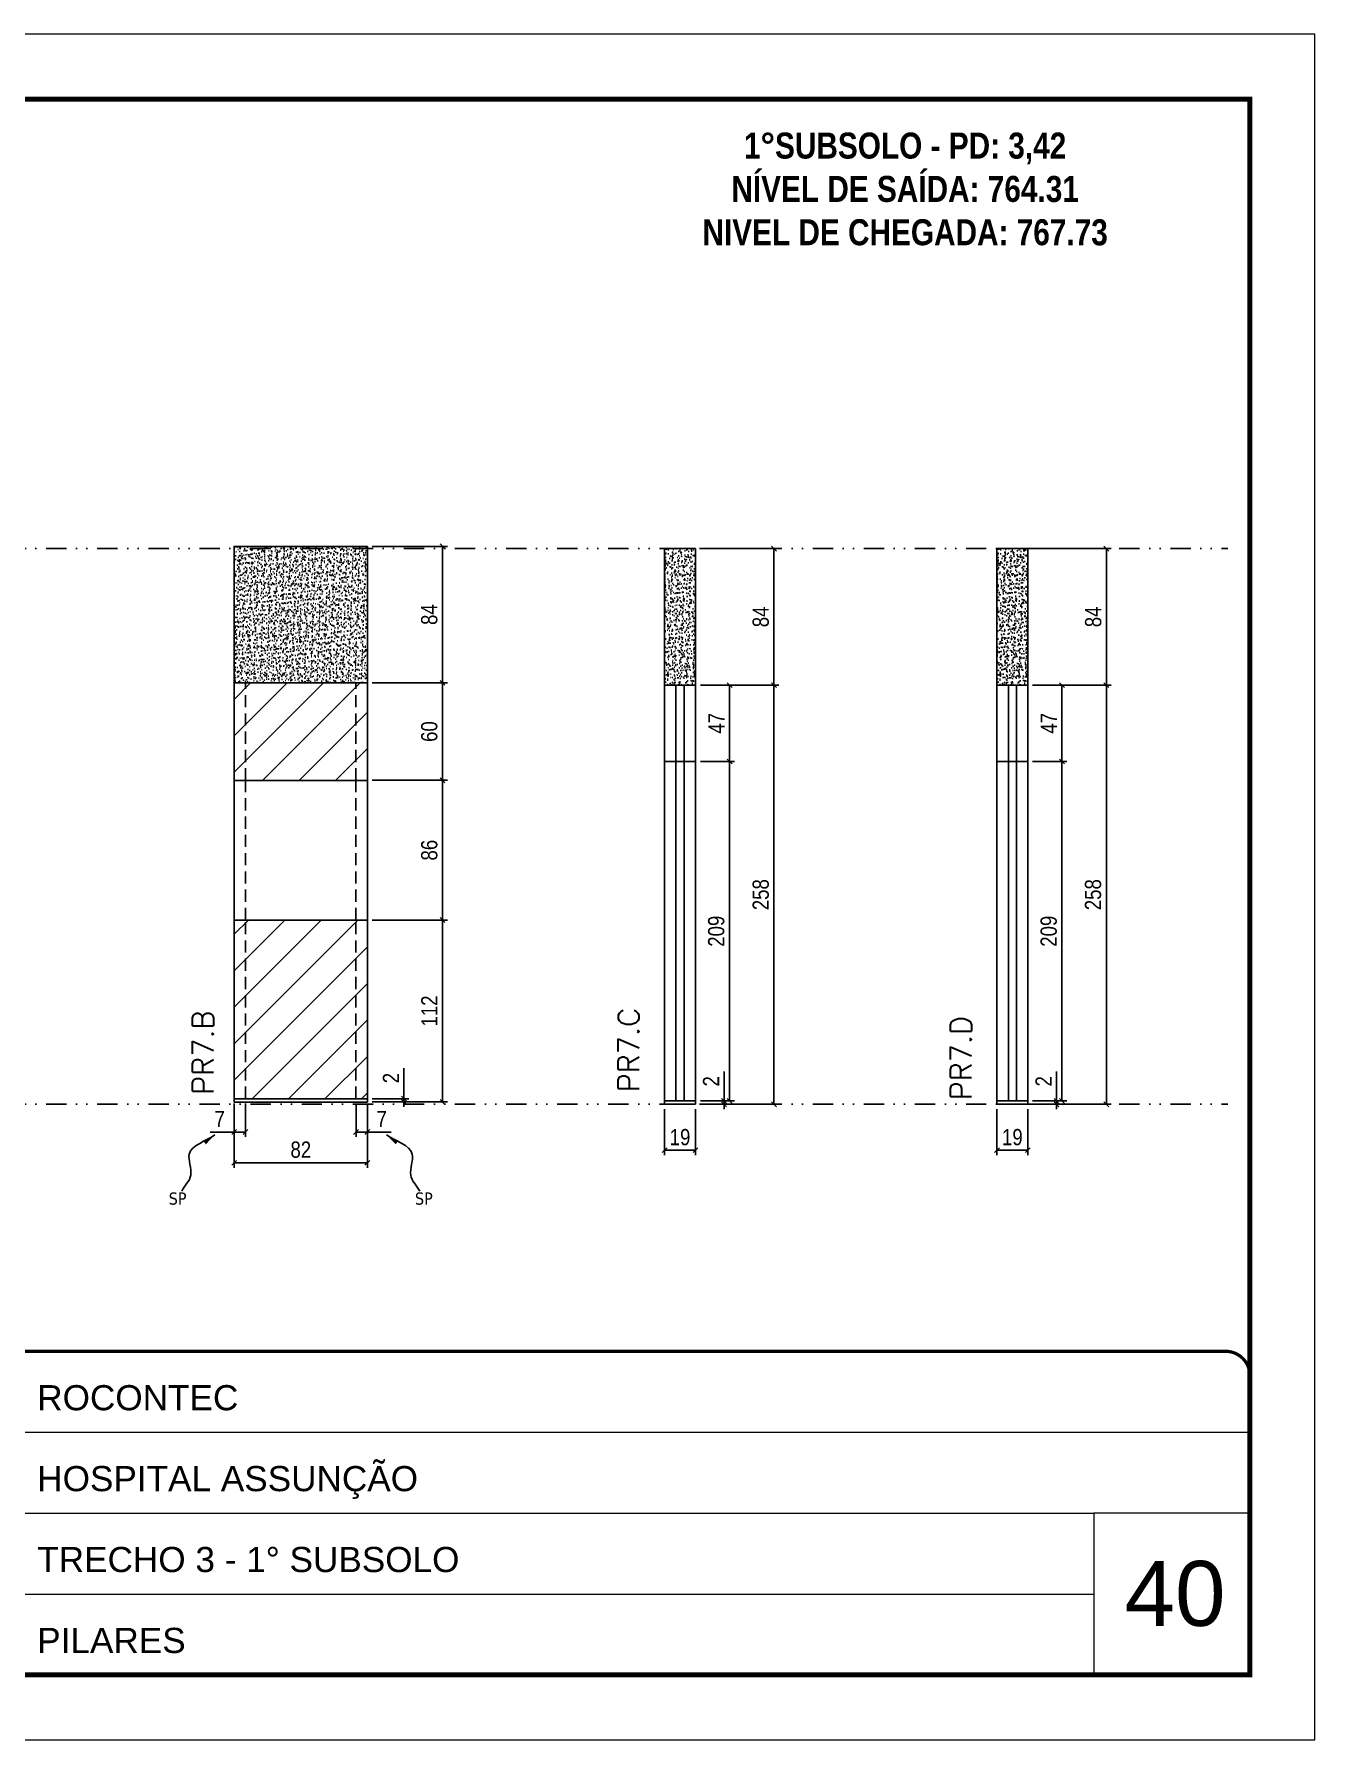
# Model space of a CAD drawing. Extents: x 2102 to 8383, y -13264 to 2718.
# Drawn here: x 7554 to 8342, y -8670 to -7620 of the extents above; entities that cross this region are included whole.
import ezdxf

# ---------------------------------------------------------------- set-up
doc = ezdxf.new("R2010")
doc.units = 0
for name, pattern in [('CONTINUO', [0]), ('DASHED', [0.75, 0.5, -0.25]), ('DIVIDE2', [0.625, 0.25, -0.125, 0, -0.125, 0, -0.125]), ('HIDDEN', [0.375, 0.25, -0.125])]:
    doc.linetypes.add(name, pattern=pattern)
for name, color, linetype, lineweight in [('CARIMBO', 255, 'Continuous', 9), ('Folhas', 255, 'Continuous', 9), ('Hachura', 251, 'Continuous', 9), ('SARRAFO DE PRESSAO', 251, 'DASHED', 9), ('Texto Seção', 7, 'Continuous', 15)]:
    doc.layers.add(name, color=color, linetype=linetype, lineweight=lineweight)
for name, color, linetype in [('COTA', 241, 'Continuous'), ('NOMENCLATURA', 7, 'Continuous'), ('Nível', 160, 'Continuous'), ('Painéis', 200, 'Continuous'), ('SARR_2.2x7', 40, 'Continuous'), ('Sarrafo de Pressão', 42, 'HIDDEN'), ('texto', 7, 'Continuous')]:
    doc.layers.add(name, color=color, linetype=linetype)
doc.styles.add('ARIAL', font='arial.ttf')
doc.styles.add('COTA TECNICA', font='techl___.ttf', dxfattribs={"height": 10})
doc.styles.add('COTA TECNICA-50', font='techl___.ttf', dxfattribs={"height": 10})
doc.styles.add('REGUA-120', font='ROMANS.shx', dxfattribs={"height": 15})
doc.styles.add('ROMANC', font='techb___.ttf', dxfattribs={"height": 2.5})
doc.styles.get("Standard").update_dxf_attribs({"font": 'arial.ttf'})
doc.dimstyles.new('COTA PAINEL-50', dxfattribs={"dimtxt": 10, "dimasz": 3, "dimexe": 3, "dimexo": 3, "dimgap": 3, "dimtad": 1, "dimdec": 1, "dimzin": 12, "dimdsep": 46, "dimtxsty": 'COTA TECNICA-50', "dimblk1": 'OBLIQUE', "dimblk2": 'OBLIQUE', "dimsah": 1, "dimcen": 0.9, "dimclrd": 4, "dimclre": 4, "dimclrt": 240, "dimadec": 1, "dimazin": 3, "dimtfac": 1, "dimtdec": 1, "dimtmove": 0, "dimatfit": 3, "dimfxl": 1, "dimtolj": 1, "dimtzin": 12, "dimarcsym": 0})
doc.dimstyles.new('PAINEL', dxfattribs={"dimtxt": 10, "dimasz": 3, "dimexe": 3, "dimexo": 3, "dimgap": 3, "dimtad": 1, "dimdec": 1, "dimzin": 12, "dimdsep": 46, "dimtxsty": 'COTA TECNICA', "dimblk1": 'OBLIQUE', "dimblk2": 'OBLIQUE', "dimsah": 1, "dimcen": 0.9, "dimclrd": 4, "dimclre": 4, "dimclrt": 240, "dimadec": 1, "dimazin": 3, "dimtfac": 1, "dimtdec": 1, "dimtmove": 0, "dimatfit": 3, "dimfxl": 1, "dimtolj": 1, "dimtzin": 12, "dimarcsym": 0})
doc.dimstyles.get("Standard").update_dxf_attribs({"dimtxt": 0.18, "dimasz": 0.18, "dimexe": 0.18, "dimexo": 0.0625, "dimgap": 0.09, "dimtad": 0, "dimtih": 1, "dimtoh": 1, "dimdec": 4, "dimzin": 0, "dimdsep": 46, "dimtxsty": 'Standard', "dimcen": 0.09, "dimadec": 0, "dimazin": 0, "dimtfac": 1, "dimtdec": 4, "dimtofl": 0, "dimtmove": 0, "dimatfit": 3, "dimfxl": 1, "dimtolj": 1, "dimtzin": 0, "dimarcsym": 0})

# ---------------------------------------------------------------- blocks, each defined once
blk = doc.blocks.new('9999999999')
at = {"color": 30, "linetype": 'CONTINUO'}
for p, q in [((98564.6, 34379.6), (99584, 34379.6)), ((98564.6, 34329.8), (99488, 34329.8)), ((99584, 34329.8), (99488, 34329.8)), ((99488, 34329.8), (99488, 34230.2)), ((98564.6, 34280), (99488, 34280))]:
    blk.add_line(p, q, dxfattribs=at)
at = {"color": 30, "linetype": 'CONTINUO', "const_width": 2}
blk.add_lwpolyline([(99584, 34230.2), (99584, 34414.4, 0.414214), (99569, 34429.4), (98229, 34429.4, 0.414214), (98214, 34414.4), (98214, 34245.2, 0.414214), (98229, 34230.2), (99584, 34230.2)], format="xyb", dxfattribs=at)
at = {"layer": 'Folhas'}
blk.add_lwpolyline([(98139, 34190.2), (99624, 34190.2), (99624, 35240.2), (98139, 35240.2)], close=True, dxfattribs=at)
at = {"layer": 'Folhas', "color": 30, "const_width": 3}
blk.add_lwpolyline([(98214, 34230.2), (99584, 34230.2), (99584, 35200.2), (98214, 35200.2)], close=True, dxfattribs=at)
at = {"color": 7, "linetype": 'Continuous', "ltscale": 5, "style": 'ARIAL'}
for s, height, p in [('ROCONTEC', 15.48, (98837.7, 34393.1)), ('HOSPITAL ASSUNÇÃO', 15.483, (98837.7, 34343.3)), ('TRECHO 3 - 1° SUBSOLO', 15.483, (98837.7, 34293.5)), ('PILARES', 15.48, (98837.7, 34243.7))]:
    blk.add_text(s, height=height, dxfattribs=at).set_placement(p)
blk = doc.blocks.new('_Oblique')
at = {"color": 0, "linetype": 'ByBlock', "lineweight": -2}
blk.add_line((-0.5, -0.5), (0.5, 0.5), dxfattribs=at)
blk = doc.blocks.new('*D1397')
at = {"layer": 'COTA', "color": 4, "linetype": 'ByBlock', "lineweight": -2, "transparency": 16777216}
for p, q in [((7964.1, -8020.3), (7985.1, -8020.3)), ((7982.1, -8067.3), (7982.1, -8020.3)), ((7964.1, -8067.3), (7985.1, -8067.3))]:
    blk.add_line(p, q, dxfattribs=at)
at = {"layer": 'Defpoints', "color": 0, "linetype": 'ByBlock', "transparency": 16777216}
for p in [(7961.1, -8020.3), (7982.1, -8020.3), (7961.1, -8067.3)]:
    blk.add_point(p, dxfattribs=at)
at = {"layer": 'COTA', "color": 4, "linetype": 'ByBlock', "lineweight": -2, "transparency": 16777216, "xscale": 3, "yscale": 3, "zscale": 3}
for p, rotation in [((7982.1, -8020.3), 90), ((7982.1, -8067.3), 270)]:
    blk.add_blockref('_Oblique', p, dxfattribs=dict(at, rotation=rotation))
at = {"layer": 'COTA', "color": 240, "linetype": 'ByBlock', "transparency": 16777216, "insert": (7974, -8043.8), "char_height": 10, "attachment_point": 5, "rotation": 90, "style": 'COTA TECNICA'}
blk.add_mtext('\\A1;47', dxfattribs=at)
blk = doc.blocks.new('*D1398')
at = {"layer": 'COTA', "color": 4, "linetype": 'ByBlock', "lineweight": -2, "transparency": 16777216}
for p, q in [((7964.1, -7936.3), (8012.4, -7936.3)), ((8009.4, -8020.3), (8009.4, -7936.3)), ((7964.1, -8020.3), (8012.4, -8020.3))]:
    blk.add_line(p, q, dxfattribs=at)
at = {"layer": 'Defpoints', "color": 0, "linetype": 'ByBlock', "transparency": 16777216}
for p in [(7961.1, -7936.3), (8009.4, -7936.3), (7961.1, -8020.3)]:
    blk.add_point(p, dxfattribs=at)
at = {"layer": 'COTA', "color": 4, "linetype": 'ByBlock', "lineweight": -2, "transparency": 16777216, "xscale": 3, "yscale": 3, "zscale": 3}
for p, rotation in [((8009.4, -7936.3), 90), ((8009.4, -8020.3), 270)]:
    blk.add_blockref('_Oblique', p, dxfattribs=dict(at, rotation=rotation))
at = {"layer": 'COTA', "color": 240, "linetype": 'ByBlock', "transparency": 16777216, "insert": (8001.3, -7978.3), "char_height": 10, "attachment_point": 5, "rotation": 90, "style": 'COTA TECNICA'}
blk.add_mtext('\\A1;84', dxfattribs=at)
blk = doc.blocks.new('*D1399')
at = {"layer": 'COTA', "color": 4, "linetype": 'ByBlock', "lineweight": -2, "transparency": 16777216}
for p, q in [((7964.1, -8020.3), (8012.4, -8020.3)), ((8009.4, -8278.3), (8009.4, -8020.3)), ((7964.1, -8278.3), (8012.4, -8278.3))]:
    blk.add_line(p, q, dxfattribs=at)
at = {"layer": 'Defpoints', "color": 0, "linetype": 'ByBlock', "transparency": 16777216}
for p in [(7961.1, -8020.3), (8009.4, -8020.3), (7961.1, -8278.3)]:
    blk.add_point(p, dxfattribs=at)
at = {"layer": 'COTA', "color": 4, "linetype": 'ByBlock', "lineweight": -2, "transparency": 16777216, "xscale": 3, "yscale": 3, "zscale": 3}
for p, rotation in [((8009.4, -8020.3), 90), ((8009.4, -8278.3), 270)]:
    blk.add_blockref('_Oblique', p, dxfattribs=dict(at, rotation=rotation))
at = {"layer": 'COTA', "color": 240, "linetype": 'ByBlock', "transparency": 16777216, "insert": (8001.3, -8149.3), "char_height": 10, "attachment_point": 5, "rotation": 90, "style": 'COTA TECNICA'}
blk.add_mtext('\\A1;258', dxfattribs=at)
blk = doc.blocks.new('*D1400')
at = {"layer": 'COTA', "color": 4, "linetype": 'ByBlock', "lineweight": -2, "transparency": 16777216}
for p, q in [((7942.1, -8281.3), (7942.1, -8309.6)), ((7961.1, -8281.3), (7961.1, -8309.6)), ((7961.1, -8306.6), (7942.1, -8306.6))]:
    blk.add_line(p, q, dxfattribs=at)
at = {"layer": 'Defpoints', "color": 0, "linetype": 'ByBlock', "transparency": 16777216}
for p in [(7942.1, -8278.3), (7961.1, -8278.3), (7942.1, -8306.6)]:
    blk.add_point(p, dxfattribs=at)
at = {"layer": 'COTA', "color": 4, "linetype": 'ByBlock', "lineweight": -2, "transparency": 16777216, "xscale": 3, "yscale": 3, "zscale": 3, "rotation": 180}
blk.add_blockref('_Oblique', (7942.1, -8306.6), dxfattribs=at)
at = {"layer": 'COTA', "color": 4, "linetype": 'ByBlock', "lineweight": -2, "transparency": 16777216, "xscale": 3, "yscale": 3, "zscale": 3}
blk.add_blockref('_Oblique', (7961.1, -8306.6), dxfattribs=at)
at = {"layer": 'COTA', "color": 240, "linetype": 'ByBlock', "transparency": 16777216, "insert": (7951.6, -8298.6), "char_height": 10, "attachment_point": 5, "style": 'COTA TECNICA'}
blk.add_mtext('\\A1;19', dxfattribs=at)
blk = doc.blocks.new('*D734')
at = {"layer": 'COTA', "color": 4, "lineweight": -2, "transparency": 16777216}
for p, q in [((7677.2, -8277.9), (7677.2, -8317.4)), ((7759.2, -8277.9), (7759.2, -8317.4)), ((7677.2, -8314.4), (7759.2, -8314.4))]:
    blk.add_line(p, q, dxfattribs=at)
at = {"layer": 'Defpoints', "color": 0, "transparency": 16777216}
for p in [(7677.2, -8274.9), (7759.2, -8274.9), (7759.2, -8314.4)]:
    blk.add_point(p, dxfattribs=at)
at = {"layer": 'COTA', "color": 4, "lineweight": -2, "transparency": 16777216, "xscale": 3, "yscale": 3, "zscale": 3, "rotation": 180}
blk.add_blockref('_Oblique', (7677.2, -8314.4), dxfattribs=at)
at = {"layer": 'COTA', "color": 4, "lineweight": -2, "transparency": 16777216, "xscale": 3, "yscale": 3, "zscale": 3}
blk.add_blockref('_Oblique', (7759.2, -8314.4), dxfattribs=at)
at = {"layer": 'COTA', "color": 240, "transparency": 16777216, "insert": (7718.2, -8306.3), "char_height": 10, "attachment_point": 5, "style": 'COTA TECNICA'}
blk.add_mtext('\\A1;82', dxfattribs=at)
blk = doc.blocks.new('*D735')
at = {"layer": 'COTA', "color": 4, "lineweight": -2, "transparency": 16777216}
for p, q in [((7677.2, -8279.9), (7677.2, -8298.4)), ((7684.2, -8277.9), (7684.2, -8298.4)), ((7677.2, -8295.4), (7662.4, -8295.4)), ((7684.2, -8295.4), (7677.2, -8295.4))]:
    blk.add_line(p, q, dxfattribs=at)
at = {"layer": 'Defpoints', "color": 0, "transparency": 16777216}
for p in [(7677.2, -8276.9), (7684.2, -8274.9), (7677.2, -8295.4)]:
    blk.add_point(p, dxfattribs=at)
at = {"layer": 'COTA', "color": 4, "lineweight": -2, "transparency": 16777216, "xscale": 3, "yscale": 3, "zscale": 3, "rotation": 180}
blk.add_blockref('_Oblique', (7677.2, -8295.4), dxfattribs=at)
at = {"layer": 'COTA', "color": 4, "lineweight": -2, "transparency": 16777216, "xscale": 3, "yscale": 3, "zscale": 3}
blk.add_blockref('_Oblique', (7684.2, -8295.4), dxfattribs=at)
at = {"layer": 'COTA', "color": 240, "transparency": 16777216, "insert": (7668.3, -8287.4), "char_height": 10, "attachment_point": 5, "style": 'COTA TECNICA-50'}
blk.add_mtext('\\A1;7', dxfattribs=at)
blk = doc.blocks.new('*D736')
at = {"layer": 'COTA', "color": 4, "lineweight": -2, "transparency": 16777216}
for p, q in [((7752.2, -8277.9), (7752.2, -8298.4)), ((7759.2, -8279.9), (7759.2, -8298.4)), ((7752.2, -8295.4), (7759.2, -8295.4)), ((7759.2, -8295.4), (7773.9, -8295.4))]:
    blk.add_line(p, q, dxfattribs=at)
at = {"layer": 'Defpoints', "color": 0, "transparency": 16777216}
for p in [(7752.2, -8274.9), (7759.2, -8276.9), (7759.2, -8295.4)]:
    blk.add_point(p, dxfattribs=at)
at = {"layer": 'COTA', "color": 4, "lineweight": -2, "transparency": 16777216, "xscale": 3, "yscale": 3, "zscale": 3, "rotation": 180}
blk.add_blockref('_Oblique', (7752.2, -8295.4), dxfattribs=at)
at = {"layer": 'COTA', "color": 4, "lineweight": -2, "transparency": 16777216, "xscale": 3, "yscale": 3, "zscale": 3}
blk.add_blockref('_Oblique', (7759.2, -8295.4), dxfattribs=at)
at = {"layer": 'COTA', "color": 240, "transparency": 16777216, "insert": (7768, -8287.4), "char_height": 10, "attachment_point": 5, "style": 'COTA TECNICA-50'}
blk.add_mtext('\\A1;7', dxfattribs=at)
blk = doc.blocks.new('*D737')
at = {"layer": 'COTA', "color": 4, "lineweight": -2, "transparency": 16777216}
for p, q in [((7762.2, -8164.9), (7808.4, -8164.9)), ((7805.4, -8276.9), (7805.4, -8164.9)), ((7762.2, -8276.9), (7808.4, -8276.9))]:
    blk.add_line(p, q, dxfattribs=at)
at = {"layer": 'Defpoints', "color": 0, "transparency": 16777216}
for p in [(7759.2, -8164.9), (7805.4, -8164.9), (7759.2, -8276.9)]:
    blk.add_point(p, dxfattribs=at)
at = {"layer": 'COTA', "color": 4, "lineweight": -2, "transparency": 16777216, "xscale": 3, "yscale": 3, "zscale": 3}
for p, rotation in [((7805.4, -8164.9), 90), ((7805.4, -8276.9), 270)]:
    blk.add_blockref('_Oblique', p, dxfattribs=dict(at, rotation=rotation))
at = {"layer": 'COTA', "color": 240, "transparency": 16777216, "insert": (7797.3, -8220.9), "char_height": 10, "attachment_point": 5, "rotation": 90, "style": 'COTA TECNICA-50'}
blk.add_mtext('\\A1;112', dxfattribs=at)
blk = doc.blocks.new('*D738')
at = {"layer": 'COTA', "color": 4, "lineweight": -2, "transparency": 16777216}
for p, q in [((7781.7, -8274.9), (7781.7, -8256.1)), ((7762.2, -8274.9), (7784.7, -8274.9)), ((7762.2, -8276.9), (7784.7, -8276.9)), ((7781.7, -8276.9), (7781.7, -8274.9)), ((7781.7, -8276.9), (7781.7, -8279.9))]:
    blk.add_line(p, q, dxfattribs=at)
at = {"layer": 'Defpoints', "color": 0, "transparency": 16777216}
for p in [(7759.2, -8274.9), (7759.2, -8276.9), (7781.7, -8276.9)]:
    blk.add_point(p, dxfattribs=at)
at = {"layer": 'COTA', "color": 4, "lineweight": -2, "transparency": 16777216, "xscale": 3, "yscale": 3, "zscale": 3}
for p, rotation in [((7781.7, -8274.9), 270), ((7781.7, -8276.9), 90)]:
    blk.add_blockref('_Oblique', p, dxfattribs=dict(at, rotation=rotation))
at = {"layer": 'COTA', "color": 240, "transparency": 16777216, "insert": (7773.7, -8262.2), "char_height": 10, "attachment_point": 5, "rotation": 90, "style": 'COTA TECNICA-50'}
blk.add_mtext('\\A1;2', dxfattribs=at)
blk = doc.blocks.new('*D739')
at = {"layer": 'COTA', "color": 4, "linetype": 'ByBlock', "lineweight": -2, "transparency": 16777216}
for p, q in [((7762.2, -8018.9), (7808.4, -8018.9)), ((7805.4, -8018.9), (7805.4, -8078.9)), ((7762.2, -8078.9), (7808.4, -8078.9))]:
    blk.add_line(p, q, dxfattribs=at)
at = {"layer": 'Defpoints', "color": 0, "linetype": 'ByBlock', "transparency": 16777216}
for p in [(7759.2, -8018.9), (7759.2, -8078.9), (7805.4, -8078.9)]:
    blk.add_point(p, dxfattribs=at)
at = {"layer": 'COTA', "color": 4, "linetype": 'ByBlock', "lineweight": -2, "transparency": 16777216, "xscale": 3, "yscale": 3, "zscale": 3}
for p, rotation in [((7805.4, -8018.9), 90), ((7805.4, -8078.9), 270)]:
    blk.add_blockref('_Oblique', p, dxfattribs=dict(at, rotation=rotation))
at = {"layer": 'COTA', "color": 240, "linetype": 'ByBlock', "transparency": 16777216, "insert": (7797.3, -8048.9), "char_height": 10, "attachment_point": 5, "rotation": 90, "style": 'COTA TECNICA'}
blk.add_mtext('\\A1;60', dxfattribs=at)
blk = doc.blocks.new('*D1379')
at = {"layer": 'COTA', "color": 4, "linetype": 'ByBlock', "lineweight": -2, "transparency": 16777216}
for p, q in [((7762.2, -7934.9), (7808.4, -7934.9)), ((7805.4, -7934.9), (7805.4, -8018.9)), ((7762.2, -8018.9), (7808.4, -8018.9))]:
    blk.add_line(p, q, dxfattribs=at)
at = {"layer": 'Defpoints', "color": 0, "linetype": 'ByBlock', "transparency": 16777216}
for p in [(7759.2, -7934.9), (7759.2, -8018.9), (7805.4, -8018.9)]:
    blk.add_point(p, dxfattribs=at)
at = {"layer": 'COTA', "color": 4, "linetype": 'ByBlock', "lineweight": -2, "transparency": 16777216, "xscale": 3, "yscale": 3, "zscale": 3}
for p, rotation in [((7805.4, -7934.9), 90), ((7805.4, -8018.9), 270)]:
    blk.add_blockref('_Oblique', p, dxfattribs=dict(at, rotation=rotation))
at = {"layer": 'COTA', "color": 240, "linetype": 'ByBlock', "transparency": 16777216, "insert": (7797.3, -7976.9), "char_height": 10, "attachment_point": 5, "rotation": 90, "style": 'COTA TECNICA'}
blk.add_mtext('\\A1;84', dxfattribs=at)
blk = doc.blocks.new('*D1380')
at = {"layer": 'COTA', "color": 4, "linetype": 'ByBlock', "lineweight": -2, "transparency": 16777216}
for p, q in [((7978.7, -8276.3), (7978.7, -8258.2)), ((7964.1, -8276.3), (7981.7, -8276.3)), ((7964.1, -8278.3), (7981.7, -8278.3)), ((7978.7, -8278.3), (7978.7, -8276.3)), ((7978.7, -8278.3), (7978.7, -8281.3))]:
    blk.add_line(p, q, dxfattribs=at)
at = {"layer": 'Defpoints', "color": 0, "linetype": 'ByBlock', "transparency": 16777216}
for p in [(7961.1, -8276.3), (7961.1, -8278.3), (7978.7, -8276.3)]:
    blk.add_point(p, dxfattribs=at)
at = {"layer": 'COTA', "color": 4, "linetype": 'ByBlock', "lineweight": -2, "transparency": 16777216, "xscale": 3, "yscale": 3, "zscale": 3}
for p, rotation in [((7978.7, -8276.3), 270), ((7978.7, -8278.3), 90)]:
    blk.add_blockref('_Oblique', p, dxfattribs=dict(at, rotation=rotation))
at = {"layer": 'COTA', "color": 240, "linetype": 'ByBlock', "transparency": 16777216, "insert": (7970.7, -8264.2), "char_height": 10, "attachment_point": 5, "rotation": 90, "style": 'COTA TECNICA'}
blk.add_mtext('\\A1;2', dxfattribs=at)
blk = doc.blocks.new('*D1381')
at = {"layer": 'COTA', "color": 4, "linetype": 'ByBlock', "lineweight": -2, "transparency": 16777216}
for p, q in [((7964.1, -8067.3), (7985.1, -8067.3)), ((7982.1, -8276.3), (7982.1, -8067.3)), ((7964.1, -8276.3), (7985.1, -8276.3))]:
    blk.add_line(p, q, dxfattribs=at)
at = {"layer": 'Defpoints', "color": 0, "linetype": 'ByBlock', "transparency": 16777216}
for p in [(7961.1, -8067.3), (7982.1, -8067.3), (7961.1, -8276.3)]:
    blk.add_point(p, dxfattribs=at)
at = {"layer": 'COTA', "color": 4, "linetype": 'ByBlock', "lineweight": -2, "transparency": 16777216, "xscale": 3, "yscale": 3, "zscale": 3}
for p, rotation in [((7982.1, -8067.3), 90), ((7982.1, -8276.3), 270)]:
    blk.add_blockref('_Oblique', p, dxfattribs=dict(at, rotation=rotation))
at = {"layer": 'COTA', "color": 240, "linetype": 'ByBlock', "transparency": 16777216, "insert": (7973.9, -8171.8), "char_height": 10, "attachment_point": 5, "rotation": 90, "style": 'COTA TECNICA'}
blk.add_mtext('\\A1;209', dxfattribs=at)
blk = doc.blocks.new('*D1382')
at = {"layer": 'COTA', "color": 4, "linetype": 'ByBlock', "lineweight": -2, "transparency": 16777216}
for p, q in [((8168.6, -8020.3), (8189.6, -8020.3)), ((8186.6, -8067.3), (8186.6, -8020.3)), ((8168.6, -8067.3), (8189.6, -8067.3))]:
    blk.add_line(p, q, dxfattribs=at)
at = {"layer": 'Defpoints', "color": 0, "linetype": 'ByBlock', "transparency": 16777216}
for p in [(8165.6, -8020.3), (8186.6, -8020.3), (8165.6, -8067.3)]:
    blk.add_point(p, dxfattribs=at)
at = {"layer": 'COTA', "color": 4, "linetype": 'ByBlock', "lineweight": -2, "transparency": 16777216, "xscale": 3, "yscale": 3, "zscale": 3}
for p, rotation in [((8186.6, -8020.3), 90), ((8186.6, -8067.3), 270)]:
    blk.add_blockref('_Oblique', p, dxfattribs=dict(at, rotation=rotation))
at = {"layer": 'COTA', "color": 240, "linetype": 'ByBlock', "transparency": 16777216, "insert": (8178.5, -8043.8), "char_height": 10, "attachment_point": 5, "rotation": 90, "style": 'COTA TECNICA'}
blk.add_mtext('\\A1;47', dxfattribs=at)
blk = doc.blocks.new('*D1383')
at = {"layer": 'COTA', "color": 4, "linetype": 'ByBlock', "lineweight": -2, "transparency": 16777216}
for p, q in [((8168.6, -7936.3), (8217, -7936.3)), ((8214, -8020.3), (8214, -7936.3)), ((8168.6, -8020.3), (8217, -8020.3))]:
    blk.add_line(p, q, dxfattribs=at)
at = {"layer": 'Defpoints', "color": 0, "linetype": 'ByBlock', "transparency": 16777216}
for p in [(8165.6, -7936.3), (8214, -7936.3), (8165.6, -8020.3)]:
    blk.add_point(p, dxfattribs=at)
at = {"layer": 'COTA', "color": 4, "linetype": 'ByBlock', "lineweight": -2, "transparency": 16777216, "xscale": 3, "yscale": 3, "zscale": 3}
for p, rotation in [((8214, -7936.3), 90), ((8214, -8020.3), 270)]:
    blk.add_blockref('_Oblique', p, dxfattribs=dict(at, rotation=rotation))
at = {"layer": 'COTA', "color": 240, "linetype": 'ByBlock', "transparency": 16777216, "insert": (8205.9, -7978.3), "char_height": 10, "attachment_point": 5, "rotation": 90, "style": 'COTA TECNICA'}
blk.add_mtext('\\A1;84', dxfattribs=at)
blk = doc.blocks.new('*D1384')
at = {"layer": 'COTA', "color": 4, "linetype": 'ByBlock', "lineweight": -2, "transparency": 16777216}
for p, q in [((8168.6, -8020.3), (8217, -8020.3)), ((8214, -8278.3), (8214, -8020.3)), ((8168.6, -8278.3), (8217, -8278.3))]:
    blk.add_line(p, q, dxfattribs=at)
at = {"layer": 'Defpoints', "color": 0, "linetype": 'ByBlock', "transparency": 16777216}
for p in [(8165.6, -8020.3), (8214, -8020.3), (8165.6, -8278.3)]:
    blk.add_point(p, dxfattribs=at)
at = {"layer": 'COTA', "color": 4, "linetype": 'ByBlock', "lineweight": -2, "transparency": 16777216, "xscale": 3, "yscale": 3, "zscale": 3}
for p, rotation in [((8214, -8020.3), 90), ((8214, -8278.3), 270)]:
    blk.add_blockref('_Oblique', p, dxfattribs=dict(at, rotation=rotation))
at = {"layer": 'COTA', "color": 240, "linetype": 'ByBlock', "transparency": 16777216, "insert": (8205.8, -8149.3), "char_height": 10, "attachment_point": 5, "rotation": 90, "style": 'COTA TECNICA'}
blk.add_mtext('\\A1;258', dxfattribs=at)
blk = doc.blocks.new('*D1385')
at = {"layer": 'COTA', "color": 4, "linetype": 'ByBlock', "lineweight": -2, "transparency": 16777216}
for p, q in [((8146.6, -8281.3), (8146.6, -8309.6)), ((8165.6, -8281.3), (8165.6, -8309.6)), ((8165.6, -8306.6), (8146.6, -8306.6))]:
    blk.add_line(p, q, dxfattribs=at)
at = {"layer": 'Defpoints', "color": 0, "linetype": 'ByBlock', "transparency": 16777216}
for p in [(8146.6, -8278.3), (8165.6, -8278.3), (8146.6, -8306.6)]:
    blk.add_point(p, dxfattribs=at)
at = {"layer": 'COTA', "color": 4, "linetype": 'ByBlock', "lineweight": -2, "transparency": 16777216, "xscale": 3, "yscale": 3, "zscale": 3, "rotation": 180}
blk.add_blockref('_Oblique', (8146.6, -8306.6), dxfattribs=at)
at = {"layer": 'COTA', "color": 4, "linetype": 'ByBlock', "lineweight": -2, "transparency": 16777216, "xscale": 3, "yscale": 3, "zscale": 3}
blk.add_blockref('_Oblique', (8165.6, -8306.6), dxfattribs=at)
at = {"layer": 'COTA', "color": 240, "linetype": 'ByBlock', "transparency": 16777216, "insert": (8156.1, -8298.6), "char_height": 10, "attachment_point": 5, "style": 'COTA TECNICA'}
blk.add_mtext('\\A1;19', dxfattribs=at)
blk = doc.blocks.new('*D1386')
at = {"layer": 'COTA', "color": 4, "linetype": 'ByBlock', "lineweight": -2, "transparency": 16777216}
for p, q in [((8183.3, -8276.3), (8183.3, -8258.2)), ((8168.6, -8276.3), (8186.3, -8276.3)), ((8168.6, -8278.3), (8186.3, -8278.3)), ((8183.3, -8278.3), (8183.3, -8276.3)), ((8183.3, -8278.3), (8183.3, -8281.3))]:
    blk.add_line(p, q, dxfattribs=at)
at = {"layer": 'Defpoints', "color": 0, "linetype": 'ByBlock', "transparency": 16777216}
for p in [(8165.6, -8276.3), (8165.6, -8278.3), (8183.3, -8276.3)]:
    blk.add_point(p, dxfattribs=at)
at = {"layer": 'COTA', "color": 4, "linetype": 'ByBlock', "lineweight": -2, "transparency": 16777216, "xscale": 3, "yscale": 3, "zscale": 3}
for p, rotation in [((8183.3, -8276.3), 270), ((8183.3, -8278.3), 90)]:
    blk.add_blockref('_Oblique', p, dxfattribs=dict(at, rotation=rotation))
at = {"layer": 'COTA', "color": 240, "linetype": 'ByBlock', "transparency": 16777216, "insert": (8175.3, -8264.2), "char_height": 10, "attachment_point": 5, "rotation": 90, "style": 'COTA TECNICA'}
blk.add_mtext('\\A1;2', dxfattribs=at)
blk = doc.blocks.new('*D1387')
at = {"layer": 'COTA', "color": 4, "linetype": 'ByBlock', "lineweight": -2, "transparency": 16777216}
for p, q in [((8168.6, -8067.3), (8189.6, -8067.3)), ((8186.6, -8276.3), (8186.6, -8067.3)), ((8168.6, -8276.3), (8189.6, -8276.3))]:
    blk.add_line(p, q, dxfattribs=at)
at = {"layer": 'Defpoints', "color": 0, "linetype": 'ByBlock', "transparency": 16777216}
for p in [(8165.6, -8067.3), (8186.6, -8067.3), (8165.6, -8276.3)]:
    blk.add_point(p, dxfattribs=at)
at = {"layer": 'COTA', "color": 4, "linetype": 'ByBlock', "lineweight": -2, "transparency": 16777216, "xscale": 3, "yscale": 3, "zscale": 3}
for p, rotation in [((8186.6, -8067.3), 90), ((8186.6, -8276.3), 270)]:
    blk.add_blockref('_Oblique', p, dxfattribs=dict(at, rotation=rotation))
at = {"layer": 'COTA', "color": 240, "linetype": 'ByBlock', "transparency": 16777216, "insert": (8178.5, -8171.8), "char_height": 10, "attachment_point": 5, "rotation": 90, "style": 'COTA TECNICA'}
blk.add_mtext('\\A1;209', dxfattribs=at)
blk = doc.blocks.new('*D244')
at = {"layer": 'COTA', "color": 4, "linetype": 'ByBlock', "lineweight": -2, "transparency": 16777216}
for p, q in [((7762.2, -8078.9), (7808.4, -8078.9)), ((7805.4, -8078.9), (7805.4, -8164.9)), ((7762.2, -8164.9), (7808.4, -8164.9))]:
    blk.add_line(p, q, dxfattribs=at)
at = {"layer": 'Defpoints', "color": 0, "linetype": 'ByBlock', "transparency": 16777216}
for p in [(7759.2, -8078.9), (7759.2, -8164.9), (7805.4, -8164.9)]:
    blk.add_point(p, dxfattribs=at)
at = {"layer": 'COTA', "color": 4, "linetype": 'ByBlock', "lineweight": -2, "transparency": 16777216, "xscale": 3, "yscale": 3, "zscale": 3}
for p, rotation in [((7805.4, -8078.9), 90), ((7805.4, -8164.9), 270)]:
    blk.add_blockref('_Oblique', p, dxfattribs=dict(at, rotation=rotation))
at = {"layer": 'COTA', "color": 240, "linetype": 'ByBlock', "transparency": 16777216, "insert": (7797.3, -8121.9), "char_height": 10, "attachment_point": 5, "rotation": 90, "style": 'COTA TECNICA'}
blk.add_mtext('\\A1;86', dxfattribs=at)

msp = doc.modelspace()

# ---------------------------------------------------------------- hatches: boundary and pattern name
at = {"layer": 'COTA', "linetype": 'ByBlock'}
h = msp.add_hatch(dxfattribs=at)
h.set_pattern_fill('AR-CONC', color=256, scale=0.03)
h.set_pattern_definition([(50, (-126689.0006, -36001.969), (5.46554007, -0.47817257), [0.5715, -6.2865]), (355, (-126689.0006, -36001.969), (-1.05730264, 5.73170536), [0.4572, -5.02921753]), (100.4514447, (-126688.545, -36002.009), (4.40823741, 5.25353256), [0.48570026, -5.34270734]), (46.1842, (-126689.0006, -36000.445), (8.13237123, -1.26126984), [0.85725, -9.42975]), (96.6355576, (-126688.323, -36000.55), (7.122124, 7.42278374), [0.7285507, -8.01406824]), (351.184151, (-126689.0006, -36000.445), (7.122124, 7.42278374), [0.685799, -7.54379196]), (21, (-126688.2386, -36000.826), (4.54843174, -3.06795595), [0.5715, -6.2865]), (326, (-126688.2386, -36000.826), (1.85406085, 5.52563898), [0.4572, -5.0292]), (71.451445, (-126687.8595, -36001.0817), (6.40249258, 2.45768307), [0.48570026, -5.34269813]), (37.5, (-126689.0006, -36001.969), (0.092658098, 2.536651166), [0, -4.96824, 0, -5.1054, 0, -5.04825]), (7.5, (-126689.0006, -36001.969), (2.004589875, 3.005417245), [0, -2.91084, 0, -4.85394, 0, -1.92405]), (327.5, (-126690.6998, -36001.969), (4.067717855, -0.17186232), [0, -1.905, 0, -5.9436, 0, -7.8867]), (317.5, (-126691.462, -36001.969), (4.44387544, 0.76279473), [0, -2.4765, 0, -3.94716, 0, -5.6007])])
h.paths.add_polyline_path([(7759.17, -7934.93), (7677.17, -7934.93), (7677.17, -8018.93), (7759.17, -8018.93)])
h = msp.add_hatch(dxfattribs=at)
h.set_pattern_fill('AR-CONC', color=256, scale=0.03)
h.set_pattern_definition([(50, (-124674.0383, -38462.623), (5.46554007, -0.47817257), [0.5715, -6.2865]), (355, (-124674.038, -38462.623), (-1.05730264, 5.73170536), [0.4572, -5.02921753]), (100.4514447, (-124673.583, -38462.6626), (4.40823741, 5.25353256), [0.48570026, -5.34270734]), (46.1842, (-124674.038, -38461.099), (8.13237123, -1.26126984), [0.85725, -9.42975]), (96.6355576, (-124673.3606, -38461.204), (7.122124, 7.42278374), [0.7285507, -8.01406824]), (351.184151, (-124674.038, -38461.099), (7.122124, 7.42278374), [0.685799, -7.54379196]), (21, (-124673.2763, -38461.48), (4.54843174, -3.06795595), [0.5715, -6.2865]), (326, (-124673.276, -38461.48), (1.85406085, 5.52563898), [0.4572, -5.0292]), (71.451445, (-124672.897, -38461.7354), (6.40249258, 2.45768307), [0.48570026, -5.34269813]), (37.5, (-124674.0383, -38462.6228), (0.092658098, 2.536651166), [0, -4.96824, 0, -5.1054, 0, -5.04825]), (7.5, (-124674.0383, -38462.6228), (2.004589875, 3.005417245), [0, -2.91084, 0, -4.85394, 0, -1.92405]), (327.5, (-124675.7375, -38462.6228), (4.067717855, -0.17186232), [0, -1.905, 0, -5.9436, 0, -7.8867]), (317.5, (-124676.4995, -38462.6228), (4.44387544, 0.76279473), [0, -2.4765, 0, -3.94716, 0, -5.6007])])
h.paths.add_polyline_path([(7942.1, -8020.29), (7961.1, -8020.29), (7961.1, -7936.29), (7942.1, -7936.29)])
h = msp.add_hatch(dxfattribs=at)
h.set_pattern_fill('AR-CONC', color=256, scale=0.03)
h.set_pattern_definition([(50, (-124469.4955, -38462.623), (5.46554007, -0.47817257), [0.5715, -6.2865]), (355, (-124469.4955, -38462.623), (-1.05730264, 5.73170536), [0.4572, -5.02921753]), (100.4514447, (-124469.04, -38462.6626), (4.40823741, 5.25353256), [0.48570026, -5.34270734]), (46.1842, (-124469.4955, -38461.099), (8.13237123, -1.26126984), [0.85725, -9.42975]), (96.6355576, (-124468.818, -38461.204), (7.122124, 7.42278374), [0.7285507, -8.01406824]), (351.184151, (-124469.4955, -38461.099), (7.122124, 7.42278374), [0.685799, -7.54379196]), (21, (-124468.7335, -38461.48), (4.54843174, -3.06795595), [0.5715, -6.2865]), (326, (-124468.7335, -38461.48), (1.85406085, 5.52563898), [0.4572, -5.0292]), (71.451445, (-124468.3545, -38461.7354), (6.40249258, 2.45768307), [0.48570026, -5.34269813]), (37.5, (-124469.4955, -38462.6228), (0.092658098, 2.536651166), [0, -4.96824, 0, -5.1054, 0, -5.04825]), (7.5, (-124469.4955, -38462.6228), (2.004589875, 3.005417245), [0, -2.91084, 0, -4.85394, 0, -1.92405]), (327.5, (-124471.1948, -38462.6228), (4.067717855, -0.17186232), [0, -1.905, 0, -5.9436, 0, -7.8867]), (317.5, (-124471.9568, -38462.6228), (4.44387544, 0.76279473), [0, -2.4765, 0, -3.94716, 0, -5.6007])])
h.paths.add_polyline_path([(8146.64, -8020.29), (8165.64, -8020.29), (8165.64, -7936.29), (8146.64, -7936.29)])
at = {"layer": 'Hachura', "linetype": 'ByBlock'}
h = msp.add_hatch(dxfattribs=at)
h.set_pattern_fill('ANSI31', color=256, scale=5)
h.set_pattern_definition([(45, (-122163.716, -31409.027), (-11.2253202, 11.2253202), [])])
h.paths.add_polyline_path([(7759.17, -8078.93), (7759.17, -8018.93), (7677.17, -8018.93), (7677.17, -8078.93)])
h = msp.add_hatch(dxfattribs=at)
h.set_pattern_fill('ANSI31', color=256, scale=5)
h.set_pattern_definition([(45, (-122163.716, -31374.027), (-11.2253202, 11.2253202), [])])
h.paths.add_polyline_path([(7759.17, -8164.93), (7677.17, -8164.93), (7677.17, -8274.93), (7759.17, -8274.93)])

# ---------------------------------------------------------------- linework, layer by layer
at = {"layer": 'COTA', "linetype": 'ByBlock'}
for p, q in [((7942.1, -8020.29), (7942.1, -7936.29)), ((7942.1, -7936.29), (7961.1, -7936.29)), ((7961.1, -8020.29), (7961.1, -7936.29)), ((8146.64, -8020.29), (8146.64, -7936.29)), ((8146.64, -7936.29), (8165.64, -7936.29)), ((8165.64, -8020.29), (8165.64, -7936.29))]:
    msp.add_line(p, q, dxfattribs=at)
msp.add_lwpolyline([(7677.17, -8018.93), (7759.17, -8018.93), (7759.17, -7934.93), (7677.17, -7934.93)], close=True, dxfattribs=at)
at = {"layer": 'Nível', "color": 4, "linetype": 'DIVIDE2', "ltscale": 50}
for p, q in [((7278.44, -7936.29), (8288.78, -7936.29)), ((7278.44, -8278.29), (8288.78, -8278.29))]:
    msp.add_line(p, q, dxfattribs=at)
at = {"layer": 'Painéis'}
for p, q in [((7759.17, -8018.93), (7677.17, -8018.93)), ((7677.17, -8018.93), (7677.17, -8164.93)), ((7759.17, -8164.93), (7759.17, -8018.93)), ((7759.17, -8078.93), (7677.17, -8078.93)), ((7677.17, -8164.93), (7759.17, -8164.93))]:
    msp.add_line(p, q, dxfattribs=at)
at = {"layer": 'Painéis', "linetype": 'ByBlock'}
for p, q in [((7942.1, -8278.29), (7942.1, -8020.29)), ((7942.1, -8020.29), (7961.1, -8020.29)), ((7961.1, -8278.29), (7961.1, -8020.29)), ((8146.64, -8278.29), (8146.64, -8020.29)), ((8146.64, -8020.29), (8165.64, -8020.29)), ((8165.64, -8278.29), (8165.64, -8020.29)), ((7942.1, -8067.29), (7961.1, -8067.29)), ((8146.64, -8067.29), (8165.64, -8067.29)), ((7942.1, -8276.29), (7961.1, -8276.29)), ((7942.1, -8278.29), (7961.1, -8278.29)), ((7942.1, -8278.29), (7961.1, -8278.29)), ((8146.64, -8276.29), (8165.64, -8276.29)), ((8146.64, -8278.29), (8165.64, -8278.29)), ((8146.64, -8278.29), (8165.64, -8278.29))]:
    msp.add_line(p, q, dxfattribs=at)
at = {"layer": 'Painéis'}
for points in [[(7677.17, -8274.93), (7759.17, -8274.93), (7759.17, -8164.93), (7677.17, -8164.93)], [(7677.17, -8274.93), (7759.17, -8274.93), (7759.17, -8276.93), (7677.17, -8276.93)]]:
    msp.add_lwpolyline(points, close=True, dxfattribs=at)
at = {"layer": 'SARR_2.2x7'}
for p, q in [((7949.1, -8020.29), (7949.1, -8276.29)), ((7954.1, -8020.29), (7954.1, -8276.29)), ((8153.64, -8020.29), (8153.64, -8276.29)), ((8158.64, -8020.29), (8158.64, -8276.29))]:
    msp.add_line(p, q, dxfattribs=at)
at = {"layer": 'Sarrafo de Pressão', "ltscale": 30}
for p, q in [((7684.17, -8078.93), (7684.17, -8018.93)), ((7752.17, -8078.93), (7752.17, -8018.93)), ((7684.17, -8164.93), (7684.17, -8078.93)), ((7752.17, -8164.93), (7752.17, -8078.93)), ((7684.17, -8274.93), (7684.17, -8164.93)), ((7752.17, -8274.93), (7752.17, -8164.93))]:
    msp.add_line(p, q, dxfattribs=at)

# ---------------------------------------------------------------- block references
at = {"layer": 'SARRAFO DE PRESSAO', "color": 6, "linetype": 'ByBlock'}
msp.add_blockref('9999999999', (-91281.69, -42859.78), dxfattribs=at)

# ---------------------------------------------------------------- texts
at = {"layer": 'CARIMBO', "style": 'ARIAL'}
msp.add_text('40', height=40, dxfattribs=at).set_placement((8225.14, -8599.43))
at = {"layer": 'NOMENCLATURA', "color": 2, "insert": (8090.11, -7653.51), "char_height": 16, "attachment_point": 2, "style": 'ROMANC'}
msp.add_mtext_dynamic_manual_height_columns('\\P1°SUBSOLO - PD: 3,42\\PNÍVEL DE SAÍDA: 764.31\\PNIVEL DE CHEGADA: 767.73', width=300.2766, gutter_width=1, heights=[0], dxfattribs=at)
at = {"layer": 'texto', "color": 0, "char_height": 7.5, "attachment_point": 5}
for insert in [(7642.39, -8336.42), (7793.94, -8336.42)]:
    msp.add_mtext('{\\fTahoma|b0|i0|c0|p34;\\C4;SP}', dxfattribs=dict(at, insert=insert))
at = {"layer": 'Texto Seção', "style": 'REGUA-120'}
for s, p in [('PR7.C', (7926.45, -8270.82)), ('PR7.B', (7664.55, -8272.42)), ('PR7.D', (8130.99, -8275.76))]:
    msp.add_text(s, height=13, rotation=90, dxfattribs=at).set_placement(p)

# ---------------------------------------------------------------- dimensions: what is measured, and where the dimension line sits
at = {"layer": 'COTA', "linetype": 'ByBlock'}
for base, p1, p2, picture, middle in [((7805.41, -8018.93), (7759.17, -7934.93), (7759.17, -8018.93), '*D1379', (7797.31, -7976.93)), ((7805.41, -8078.93), (7759.17, -8018.93), (7759.17, -8078.93), '*D739', (7797.3, -8048.93)), ((8009.43, -8020.29), (7961.1, -8278.29), (7961.1, -8020.29), '*D1399', (8001.3, -8149.29)), ((8213.97, -8020.29), (8165.64, -8278.29), (8165.64, -8020.29), '*D1384', (8205.84, -8149.29)), ((7982.07, -8067.29), (7961.1, -8276.29), (7961.1, -8067.29), '*D1381', (7973.94, -8171.79)), ((8186.62, -8067.29), (8165.64, -8276.29), (8165.64, -8067.29), '*D1387', (8178.48, -8171.79)), ((7805.41, -8164.93), (7759.17, -8078.93), (7759.17, -8164.93), '*D244', (7797.28, -8121.93)), ((7978.72, -8276.29), (7961.1, -8278.29), (7961.1, -8276.29), '*D1380', (7970.72, -8264.23)), ((8183.26, -8276.29), (8165.64, -8278.29), (8165.64, -8276.29), '*D1386', (8175.26, -8264.23))]:
    dim = msp.add_linear_dim(base=base, p1=p1, p2=p2, angle=90, dimstyle='PAINEL', dxfattribs=at)
    dim.commit()
    dim.dimension.update_dxf_attribs({"geometry": picture, "text_midpoint": middle})
for base, p1, p2, picture, middle in [((8009.43, -7936.29), (7961.1, -8020.29), (7961.1, -7936.29), '*D1398', (8001.33, -7978.29)), ((8213.97, -7936.29), (8165.64, -8020.29), (8165.64, -7936.29), '*D1383', (8205.88, -7978.29)), ((7982.07, -8020.29), (7961.1, -8067.29), (7961.1, -8020.29), '*D1397', (7974, -8043.79)), ((8186.62, -8020.29), (8165.64, -8067.29), (8165.64, -8020.29), '*D1382', (8178.54, -8043.79))]:
    dim = msp.add_linear_dim(base=base, p1=p1, p2=p2, angle=90, dimstyle='PAINEL', override={"dimtmove": 1}, dxfattribs=at)
    dim.commit()
    dim.dimension.update_dxf_attribs({"geometry": picture, "text_midpoint": middle})
at = {"layer": 'COTA'}
for base, p1, p2, angle, picture, middle in [((7805.41, -8164.93), (7759.17, -8276.93), (7759.17, -8164.93), 90, '*D737', (7797.35, -8220.93)), ((7677.17, -8295.44), (7684.17, -8274.93), (7677.17, -8276.93), 180, '*D735', (7668.3, -8287.37))]:
    dim = msp.add_linear_dim(base=base, p1=p1, p2=p2, angle=angle, dimstyle='COTA PAINEL-50', dxfattribs=at)
    dim.commit()
    dim.dimension.update_dxf_attribs({"geometry": picture, "text_midpoint": middle})
dim = msp.add_linear_dim(base=(7781.69, -8276.93), p1=(7759.17, -8274.93), p2=(7759.17, -8276.93), angle=90, dimstyle='COTA PAINEL-50', dxfattribs=at)
dim.commit()
dim.dimension.update_dxf_attribs({"geometry": '*D738', "text_midpoint": (7781.69, -8262.18), "dimtype": 160})
dim = msp.add_linear_dim(base=(7759.17, -8314.38), p1=(7677.17, -8274.93), p2=(7759.17, -8274.93), dimstyle='PAINEL', override={"dimarcsym": 2}, dxfattribs=at)
dim.commit()
dim.dimension.update_dxf_attribs({"geometry": '*D734', "text_midpoint": (7718.17, -8306.29)})
dim = msp.add_linear_dim(base=(7759.17, -8295.44), p1=(7752.17, -8274.93), p2=(7759.17, -8276.93), dimstyle='COTA PAINEL-50', dxfattribs=at)
dim.commit()
dim.dimension.update_dxf_attribs({"geometry": '*D736', "text_midpoint": (7768.03, -8287.37)})
at = {"layer": 'COTA', "linetype": 'ByBlock'}
for base, p1, p2, picture, middle in [((7942.1, -8306.64), (7961.1, -8278.29), (7942.1, -8278.29), '*D1400', (7951.6, -8298.56)), ((8146.64, -8306.64), (8165.64, -8278.29), (8146.64, -8278.29), '*D1385', (8156.14, -8298.56))]:
    dim = msp.add_linear_dim(base=base, p1=p1, p2=p2, dimstyle='PAINEL', dxfattribs=at)
    dim.commit()
    dim.dimension.update_dxf_attribs({"geometry": picture, "text_midpoint": middle})

# ---------------------------------------------------------------- leaders
at = {"layer": 'COTA', "path_type": 1}
for points in [[(7665.34, -8297.11), (7649.55, -8308.95), (7650.48, -8321.95), (7644.93, -8331.74)], [(7771, -8297.11), (7786.78, -8308.95), (7785.86, -8321.95), (7791.41, -8331.74)]]:
    msp.add_leader(points, dimstyle='Standard', override={"dimasz": 8}, dxfattribs=at)

doc.saveas('drawing.dxf')
